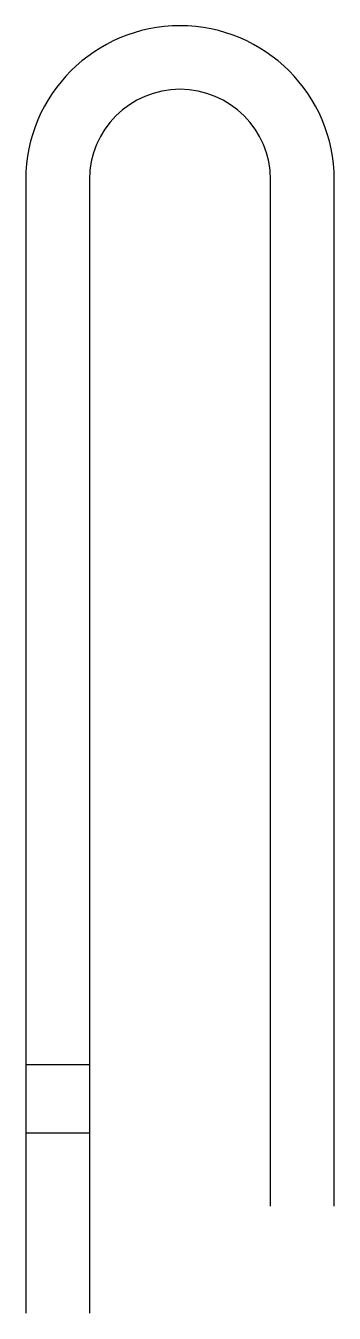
# Model space of a CAD drawing. Extents: x 28 to 343, y 205 to 1523.
import ezdxf

# ---------------------------------------------------------------- set-up
doc = ezdxf.new("R2010")
doc.units = 0
doc.header["$LTSCALE"] = 10
doc.layers.get('0').update_dxf_attribs({"linetype": 'CONTINUOUS'})

msp = doc.modelspace()

# ---------------------------------------------------------------- linework, layer by layer
at = {"color": 0, "linetype": 'BYBLOCK'}
for p, q in [((27.5001, 1365.0002), (27.5001, 205.5)), ((92.5001, 1365.0002), (92.5001, 205.5)), ((277.5001, 315), (277.5001, 1365.0002)), ((342.4999, 315), (342.4999, 1365.0002)), ((27.5001, 460), (92.5001, 460)), ((27.5001, 390), (92.5001, 390))]:
    msp.add_line(p, q, dxfattribs=at)
for radius in [157.5, 92.5]:
    msp.add_arc((185.0001, 1365.0002), radius, 0, 180, dxfattribs=at)

doc.saveas('drawing.dxf')
